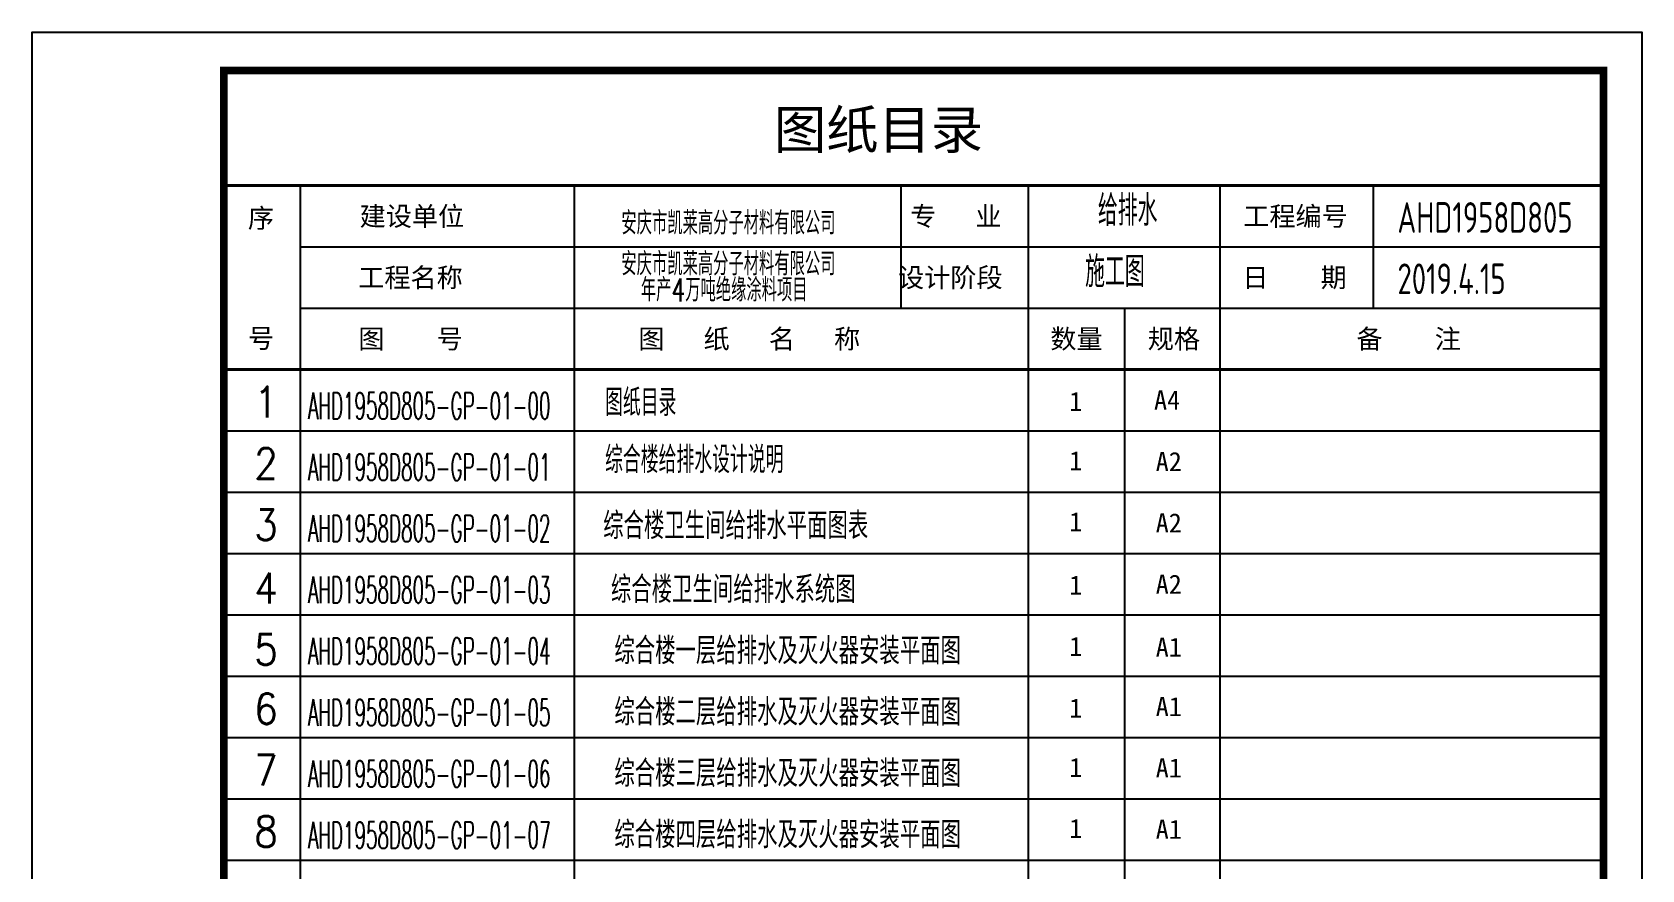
# Model space of a CAD drawing. Extents: x 6128144 to 12201635, y -1670122 to -706096.
# Drawn here: x 6128144 to 6138644, y -743882 to -738420 of the extents above; entities that cross this region are included whole.
import ezdxf
from ezdxf.enums import TextEntityAlignment as Align

# ---------------------------------------------------------------- set-up
doc = ezdxf.new("R2010")
doc.units = 0
doc.header["$LTSCALE"] = 1000
doc.header["$MEASUREMENT"] = 0
doc.layers.get('0').update_dxf_attribs({"linetype": 'CONTINUOUS'})
for name, color, linetype in [('AXIS', 3, 'CONTINUOUS'), ('DIM_SYMB', 3, 'CONTINUOUS'), ('TEXT', 7, 'CONTINUOUS'), ('图框', 7, 'CONTINUOUS')]:
    doc.layers.add(name, color=color, linetype=linetype)
doc.styles.add('-宋体', font='', dxfattribs={"width": 0.8})
doc.styles.add('DIM_FONT', font='SIMPLEX', dxfattribs={"width": 0.7, "bigfont": 'GBCBIG'})
doc.styles.add('sceie', font='sceie.shx', dxfattribs={"bigfont": 'sceic.shx'})
doc.styles.add('TSSD_REIN', font='simplex.shx', dxfattribs={"width": 0.7, "bigfont": 'sceic.shx'})
doc.styles.add('宋体', font='', dxfattribs={"width": 0.7})
doc.styles.get('-宋体').set_extended_font_data('SimSun')
doc.styles.get('宋体').set_extended_font_data('SimSun')

msp = doc.modelspace()

# ---------------------------------------------------------------- linework, layer by layer
at = {"color": 0}
for p, q in [((6129894.1, -749420), (6129894.1, -739420)), ((6129894.1, -749420), (6129894.1, -739420)), ((6131681.4, -749420), (6131681.4, -739420)), ((6131681.4, -749420), (6131681.4, -739420)), ((6133810.9, -739420), (6133810.9, -740220)), ((6133810.9, -739420), (6133810.9, -740220)), ((6134644.1, -749420), (6134644.1, -739420)), ((6134644.1, -749420), (6134644.1, -739420)), ((6135894.1, -749420), (6135894.1, -739420)), ((6135894.1, -749420), (6135894.1, -739420)), ((6136894.1, -740220), (6136894.1, -739420)), ((6136894.1, -740220), (6136894.1, -739420)), ((6129894.1, -739820), (6138394.1, -739820)), ((6129894.1, -739820), (6138394.1, -739820)), ((6129894.1, -740220), (6138394.1, -740220)), ((6129894.1, -740220), (6138394.1, -740220)), ((6135269.1, -740220), (6135269.1, -749420)), ((6135269.1, -740220), (6135269.1, -749420)), ((6129394.1, -741020), (6138394.1, -741020)), ((6129394.1, -741020), (6138394.1, -741020)), ((6129394.1, -741420), (6138394.1, -741420)), ((6129394.1, -741420), (6138394.1, -741420)), ((6129394.1, -741820), (6138394.1, -741820)), ((6129394.1, -741820), (6138394.1, -741820)), ((6129394.1, -742220), (6138394.1, -742220)), ((6129394.1, -742220), (6138394.1, -742220)), ((6129394.1, -742620), (6138394.1, -742620)), ((6129394.1, -742620), (6138394.1, -742620)), ((6129394.1, -743020), (6138394.1, -743020)), ((6129394.1, -743020), (6138394.1, -743020)), ((6129394.1, -743420), (6138394.1, -743420)), ((6129394.1, -743420), (6138394.1, -743420)), ((6129394.1, -743820), (6138394.1, -743820)), ((6129394.1, -743820), (6138394.1, -743820))]:
    msp.add_line(p, q, dxfattribs=at)
at = {"color": 0, "const_width": 20}
for points in [[(6129394.1, -739420), (6138394.1, -739420)], [(6129394.1, -739420), (6138394.1, -739420)], [(6129394.1, -740620), (6138394.1, -740620)], [(6129394.1, -740620), (6138394.1, -740620)]]:
    msp.add_lwpolyline(points, dxfattribs=at)
at = {"layer": '图框', "color": 0}
msp.add_lwpolyline([(6128144.1, -753270), (6128144.1, -738420), (6138644.1, -738420), (6138644.1, -753270)], close=True, dxfattribs=at)
msp.add_lwpolyline([(6128144.1, -753270), (6128144.1, -738420), (6138644.1, -738420), (6138644.1, -753270)], close=True, dxfattribs=at)
at = {"layer": '图框', "color": 0, "const_width": 50}
msp.add_lwpolyline([(6129394.1, -753020), (6138394.1, -753020), (6138394.1, -738670), (6129394.1, -738670)], close=True, dxfattribs=at)
msp.add_lwpolyline([(6129394.1, -753020), (6138394.1, -753020), (6138394.1, -738670), (6129394.1, -738670)], close=True, dxfattribs=at)

# ---------------------------------------------------------------- texts
at = {"color": 0}
for s, height, style, p in [('图纸目录', 250, '-宋体', (6132982.5, -739180)), ('图纸目录', 250, '-宋体', (6132982.5, -739180)), ('建设单位', 125, '宋体', (6130280.1, -739682.5)), ('建设单位', 125, '宋体', (6130280.1, -739682.5)), (' 专   业', 125, '宋体', (6133786.1, -739682.5)), (' 专   业', 125, '宋体', (6133786.1, -739682.5)), ('工程编号', 125, '宋体', (6136044.1, -739682.5)), ('工程编号', 125, '宋体', (6136044.1, -739682.5)), ('工程名称', 125, '宋体', (6130270.8, -740082.5)), ('工程名称', 125, '宋体', (6130270.8, -740082.5)), ('设计阶段', 125, '宋体', (6133792.4, -740082.5)), ('设计阶段', 125, '宋体', (6133792.4, -740082.5)), ('日    期', 125, '宋体', (6136038, -740082.5)), ('日    期', 125, '宋体', (6136038, -740082.5)), ('图    号', 125, '宋体', (6130271.8, -740482.5)), ('图    号', 125, '宋体', (6130271.8, -740482.5)), ('图   纸   名   称', 125, '宋体', (6132098.1, -740482.5)), ('图   纸   名   称', 125, '宋体', (6132098.1, -740482.5)), ('数量', 125, '宋体', (6134785.9, -740482.5)), ('数量', 125, '宋体', (6134785.9, -740482.5)), ('规格', 125, '宋体', (6135421.3, -740482.5)), ('规格', 125, '宋体', (6135421.3, -740482.5)), ('备    注', 125, '宋体', (6136782.6, -740482.5)), ('备    注', 125, '宋体', (6136782.6, -740482.5))]:
    msp.add_text(s, height=height, dxfattribs=dict(at, style=style)).set_placement(p)
at = {"color": 0, "style": '宋体'}
for s, p in [('序', (6129636.6, -739630)), ('序', (6129636.6, -739630)), ('号', (6129636.6, -740417.5)), ('号', (6129636.6, -740417.5))]:
    msp.add_text(s, height=125, dxfattribs=at).set_placement(p, align=Align.MIDDLE)
at = {"style": 'sceie', "width": 0.8}
for s, p in [('AHD1958D805', (6137050.4, -739728.1)), ('2019.4.15', (6137050.4, -740128.1))]:
    msp.add_text(s, height=200, dxfattribs=at).set_placement(p)
at = {"layer": 'AXIS', "style": 'TSSD_REIN', "width": 0.7}
for s, p in [('安庆市凯莱高分子材料有限公司', (6132685.9, -739656.2)), ('安庆市凯莱高分子材料有限公司', (6132685.9, -739656.2)), ('安庆市凯莱高分子材料有限公司', (6132685.9, -739922.8)), ('安庆市凯莱高分子材料有限公司', (6132685.9, -739922.8)), ('年产4万吨绝缘涂料项目', (6132658.3, -740092.7)), ('年产4万吨绝缘涂料项目', (6132658.3, -740092.7))]:
    msp.add_text(s, height=150, dxfattribs=at).set_placement(p, align=Align.MIDDLE)
at = {"layer": 'DIM_SYMB', "color": 7, "style": 'DIM_FONT'}
for s, height, width, p in [('给排水', 200, 0.9, (6135096.1, -739682.5)), ('给排水', 200, 0.9, (6135096.1, -739682.5)), ('施工图', 200, 0.9, (6135012.4, -740082.5)), ('施工图', 200, 0.9, (6135012.4, -740082.5)), ('AHD1958D805-GP-01-00', 175, 0.5, (6129942.8, -740943.8)), ('AHD1958D805-GP-01-01', 175, 0.5, (6129942.8, -741343.8)), ('AHD1958D805-GP-01-02', 175, 0.5, (6129942.8, -741743.8)), ('AHD1958D805-GP-01-03', 175, 0.5, (6129942.8, -742143.8)), ('AHD1958D805-GP-01-04', 175, 0.5, (6129942.8, -742543.8)), ('AHD1958D805-GP-01-05', 175, 0.5, (6129942.8, -742943.8)), ('AHD1958D805-GP-01-06', 175, 0.5, (6129942.8, -743343.8)), ('AHD1958D805-GP-01-07', 175, 0.5, (6129942.8, -743743.8))]:
    msp.add_text(s, height=height, dxfattribs=dict(at, width=width)).set_placement(p)
at = {"layer": 'DIM_SYMB', "color": 7, "style": 'DIM_FONT', "width": 0.9}
for s, p in [('1', (6129669.6, -740832.2)), ('1', (6129669.6, -740832.2)), ('2', (6129669.6, -741232.2)), ('2', (6129669.6, -741232.2)), ('3', (6129669.6, -741632.2)), ('3', (6129669.6, -741632.2)), ('4', (6129669.6, -742045)), ('4', (6129669.6, -742045)), ('5', (6129669.6, -742445)), ('5', (6129669.6, -742445)), ('6', (6129669.6, -742832.2)), ('7', (6129669.6, -743232.2)), ('8', (6129669.6, -743632.2))]:
    msp.add_text(s, height=200, dxfattribs=at).set_placement(p, align=Align.MIDDLE)
at = {"layer": 'TEXT', "color": 0, "style": 'sceie'}
for s, width, p in [('图纸目录', 0.7, (6131881.1, -740922.1)), ('图纸目录', 0.7, (6131881.1, -740922.1)), ('综合楼给排水设计说明', 0.7, (6131881.1, -741295.6)), ('综合楼卫生间给排水平面图表', 0.8, (6131868.9, -741725.9))]:
    msp.add_text(s, height=175, dxfattribs=dict(at, width=width)).set_placement(p)
at = {"layer": 'TEXT', "color": 7, "style": '宋体'}
for s, p in [('1', (6134908.7, -740890.2)), ('A4', (6135462.3, -740881.6)), ('A4', (6135462.3, -740881.6)), ('1', (6134908.7, -741277.9)), ('A2', (6135473.3, -741282.7)), ('1', (6134908.7, -741675.8)), ('A2', (6135473.3, -741682.7)), ('1', (6134908.7, -742088.5)), ('A2', (6135473.3, -742082.7)), ('1', (6134908.7, -742488.5)), ('A1', (6135473.3, -742493.3)), ('1', (6134908.7, -742890.2)), ('A1', (6135473.3, -742880.5)), ('1', (6134908.7, -743277.9)), ('A1', (6135473.3, -743280.5)), ('1', (6134908.7, -743675.8)), ('A1', (6135473.3, -743680.5))]:
    msp.add_text(s, height=125, dxfattribs=at).set_placement(p)
at = {"layer": 'TEXT', "color": 0, "style": 'sceie', "width": 0.8}
for s, p in [('综合楼卫生间给排水系统图', (6132717.3, -742045.4)), ('综合楼一层给排水及灭火器安装平面图', (6133072.4, -742445.4)), ('综合楼二层给排水及灭火器安装平面图', (6133072.4, -742845.4)), ('综合楼三层给排水及灭火器安装平面图', (6133072.4, -743245.4)), ('综合楼四层给排水及灭火器安装平面图', (6133072.4, -743645.4))]:
    msp.add_text(s, height=175, dxfattribs=at).set_placement(p, align=Align.MIDDLE)

doc.saveas('drawing.dxf')
